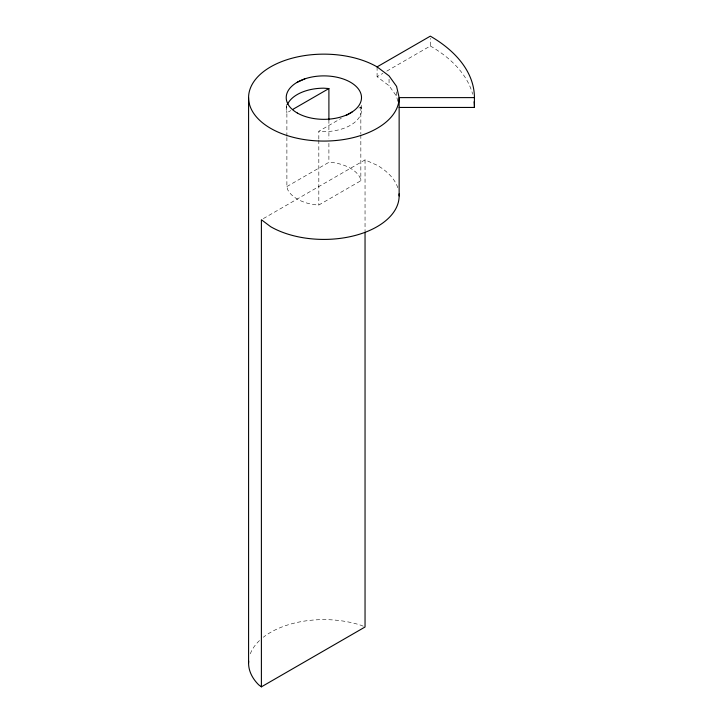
<?xml version="1.0" encoding="UTF-8"?>
<svg xmlns="http://www.w3.org/2000/svg" width="723" height="723" viewBox="0 0 723 723"><rect width="100%" height="100%" fill="white"/><g stroke="black" fill="none" stroke-linecap="round" stroke-linejoin="round"><path stroke-width="0.54" stroke-dasharray="3.62 2.71" d="M286.886 136.286L286.886 112.815L290.8 110.556M397.74 101.31L396.575 96.195L389.055 85.721L377.09 76.719L382.901 73.366M386.769 71.125L430.321 45.983L430.321 38.337M318.825 139.078L318.825 131.252L341.292 118.283M358.879 108.125L360.84 106.995L361.5 109.815A37.641 21.726 0 0 1 324.021 131.631L318.825 131.252M286.886 186.57L328.902 162.314L333.448 162.648A37.641 21.726 0 0 1 360.171 177.948L360.84 180.75L318.825 205.007L314.279 204.672A37.641 21.726 0 0 1 287.546 189.372L286.886 186.57L286.886 137.397M263.344 218.599L365.043 159.882L377.09 165.224A75.273 43.461 0 0 1 397.777 187.718M363.271 626.217L361.5 625.44A75.273 43.461 0 0 0 263.289 637.27M286.227 104.41L286.886 112.815M396.575 91.83L396.575 96.195M389.055 79.159L389.055 85.721M377.09 66.877L377.09 76.719M365.043 159.882L365.043 230.971M361.5 105.341L361.5 109.815M360.84 106.995L360.84 133.818M360.84 134.939L360.84 180.75M328.902 119.846L328.902 138.843M328.902 143.317L328.902 162.314M318.825 140.19L318.825 205.007M430.321 45.983A150.556 86.923 0 0 1 472.661 94.225M250.312 653.827A75.273 43.461 0 0 1 260.117 639.963M286.227 109.995A37.641 21.726 0 0 1 287.085 105.287"/><path stroke-width="1.08" d="M292.752 109.426L328.902 88.558L328.902 119.846M474.415 97.614L399.141 97.614A75.273 43.461 0 0 1 304.383 139.593A75.273 43.461 0 0 1 258.671 75.879A75.273 43.461 0 0 1 377.09 66.877L430.321 36.15A150.556 86.923 0 0 1 474.415 97.614L474.415 107.447L399.141 107.447M346.181 115.454L352.047 112.074M248.667 661.021A75.273 43.461 0 0 0 258.671 684.808L261.392 686.85L365.043 627.004L365.043 232.101M297.261 82.259L304.907 78.843M328.902 88.558L323.705 88.179A37.641 21.726 0 0 0 287.465 104.374M377.09 66.877L389.055 75.879L396.575 86.362L399.141 97.614L399.141 195.951M261.392 686.85L261.392 219.729L270.637 226.688A75.273 43.461 0 0 0 354.306 235.698A75.273 43.461 0 0 0 399.051 193.9M248.585 97.614L248.585 663.072M474.089 101.762A150.556 86.923 0 0 1 474.415 107.447M297.361 113.041A37.641 21.726 0 0 0 360.262 103.145A37.641 21.726 0 0 0 313.963 76.647A37.641 21.726 0 0 0 297.361 113.041"/></g></svg>
